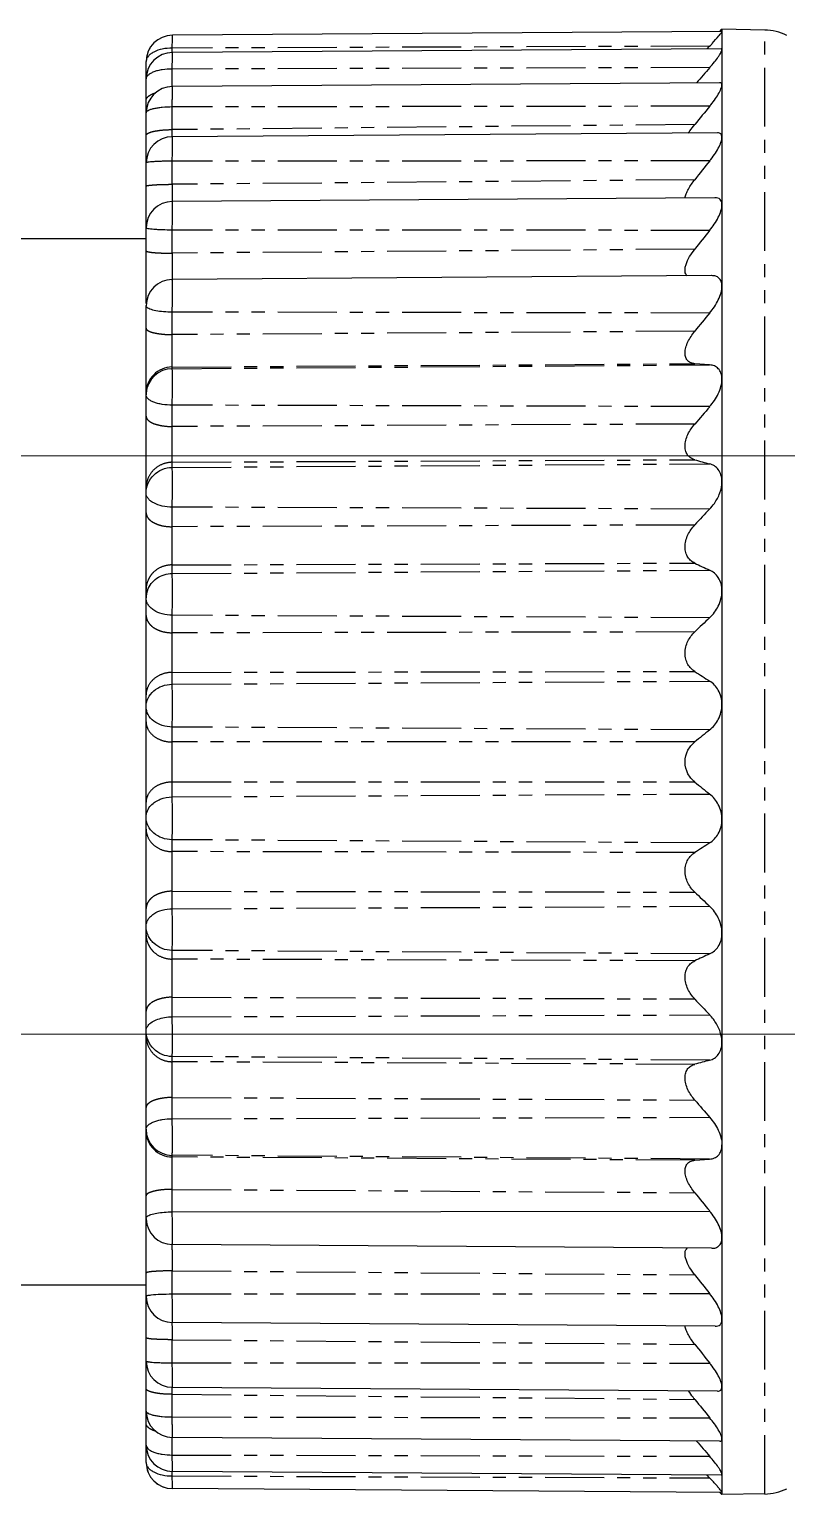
# Model space of a CAD drawing. Header units: millimetres. Extents: x 1037 to 1369, y 3 to 213.
# Drawn here: x 1117.43 to 1123.22, y 139.47 to 150.67 of the extents above; entities that cross this region are included whole.
import ezdxf

# ---------------------------------------------------------------- set-up
doc = ezdxf.new("R2010")
doc.units = ezdxf.units.MM
doc.linetypes.add('PHANTOM', pattern=[0.8, 0.45, -0.05, 0.1, -0.05, 0.1, -0.05])
doc.layers.get('0').update_dxf_attribs({"lineweight": 25})
doc.layers.add('DEFAULT_3', color=6, linetype='PHANTOM')
doc.layers.add('DIM', color=5, linetype='Continuous', lineweight=13)

msp = doc.modelspace()

# ---------------------------------------------------------------- linework, layer by layer
at = {"color": 7, "linetype": 'Continuous'}
for p, q in [((1122.722, 150.657), (1118.525, 150.628)), ((1122.707, 150.657), (1122.724, 150.674)), ((1123.051, 150.668), (1122.724, 150.674)), ((1122.724, 150.674), (1122.724, 139.474)), ((1122.724, 150.657), (1122.724, 150.657)), ((1118.523, 150.496), (1118.523, 150.53)), ((1122.611, 150.525), (1122.63, 150.545)), ((1118.324, 148.579), (1118.324, 150.428)), ((1122.718, 150.525), (1118.525, 150.496)), ((1122.724, 150.519), (1122.718, 150.525)), ((1118.523, 150.236), (1118.523, 150.37)), ((1122.706, 150.265), (1118.525, 150.236)), ((1118.523, 149.907), (1118.523, 150.08)), ((1122.69, 149.882), (1118.524, 149.853)), ((1118.523, 149.489), (1118.523, 149.666)), ((1122.67, 149.387), (1118.524, 149.358)), ((1116.3, 149.074), (1118.324, 149.074)), ((1118.523, 148.963), (1118.523, 149.139)), ((1122.645, 148.791), (1118.524, 148.762)), ((1118.324, 139.72), (1118.324, 148.562)), ((1118.523, 148.34), (1118.523, 148.512)), ((1118.523, 148.08), (1118.523, 148.092)), ((1122.63, 148.109), (1122.516, 148.118)), ((1118.523, 147.638), (1118.523, 147.801)), ((1118.523, 147.325), (1118.523, 147.365)), ((1118.523, 146.872), (1118.523, 147.022)), ((1118.523, 146.514), (1118.523, 146.58)), ((1118.523, 146.061), (1118.523, 146.195)), ((1118.523, 145.668), (1118.523, 145.759)), ((1118.523, 145.227), (1118.523, 145.341)), ((1118.523, 144.807), (1118.523, 144.921)), ((1118.523, 144.389), (1118.523, 144.48)), ((1118.523, 143.952), (1118.523, 144.086)), ((1118.523, 143.567), (1118.523, 143.634)), ((1118.523, 143.126), (1118.523, 143.276)), ((1118.523, 142.783), (1118.523, 142.823)), ((1118.523, 142.347), (1118.523, 142.51)), ((1118.523, 142.055), (1118.523, 142.068)), ((1122.516, 142.03), (1122.63, 142.039)), ((1118.523, 141.635), (1118.523, 141.807)), ((1118.324, 141.587), (1118.324, 141.587)), ((1118.324, 141.586), (1118.324, 141.58)), ((1118.523, 141.635), (1122.63, 141.642)), ((1122.645, 141.357), (1118.524, 141.385)), ((1118.523, 141.008), (1118.523, 141.185)), ((1118.324, 141.074), (1116.3, 141.074)), ((1118.324, 140.99), (1118.324, 140.99)), ((1122.671, 140.761), (1118.524, 140.79)), ((1118.523, 140.482), (1118.523, 140.658)), ((1118.523, 140.068), (1118.523, 140.241)), ((1122.691, 140.265), (1118.524, 140.294)), ((1118.523, 139.777), (1118.523, 139.912)), ((1122.706, 139.883), (1118.525, 139.912)), ((1118.523, 139.617), (1118.523, 139.651)), ((1122.718, 139.622), (1118.525, 139.651)), ((1122.63, 139.602), (1122.611, 139.623)), ((1122.722, 139.49), (1118.525, 139.52)), ((1122.707, 139.49), (1122.724, 139.474)), ((1122.724, 139.49), (1122.724, 139.491)), ((1123.051, 139.48), (1122.724, 139.474))]:
    msp.add_line(p, q, dxfattribs=at)
for centre, radius, start, end in [((1123.044, 150.268), 0.4, 64.0694, 89), ((1118.525, 150.427), 0.201, 90.1606, 179.7463), ((1118.526, 150.427), 0.202, 146.2427, 157.6807), ((1118.525, 150.295), 0.201, 90.1715, 179.7067), ((1118.527, 150.427), 0.202, 163.0796, 179.7267), ((1144.482, 131.632), 28.793, 139.3694, 139.6763), ((1118.525, 150.035), 0.201, 90.1965, 179.6412), ((1145.632, 131.288), 29.706, 140.7415, 141.0908), ((1118.525, 149.652), 0.201, 90.2301, 179.9969), ((1146.254, 130.793), 30.238, 141.3754, 141.7232), ((1118.525, 149.157), 0.201, 90.3274, 179.9969), ((1146.168, 130.288), 30.155, 141.3125, 141.6608), ((1118.525, 148.561), 0.201, 90.4769, 179.997), ((1145.382, 129.783), 29.465, 140.5487, 140.8993), ((1118.524, 147.88), 0.2, 90.1599, 176.4276), ((1118.522, 147.88), 0.198, 176.4565, 179.9904), ((1143.971, 129.26), 28.262, 139.0332, 139.3874), ((1132.125, 181.84), 35.771, 254.4181, 254.6078), ((1142.071, 128.665), 26.728, 136.6648, 137.0226), ((1133.563, 170.137), 26.007, 244.8628, 245.1403), ((1118.5, 146.328), 0.176, 160.6633, 179.916), ((1139.866, 127.878), 25.138, 133.2871, 133.6456), ((1135.403, 165.651), 23.696, 237.0549, 237.3832), ((1137.571, 126.662), 23.902, 128.6875, 129.0389), ((1137.571, 163.486), 23.902, 230.9611, 231.3125), ((1135.403, 124.496), 23.696, 122.6168, 122.9451), ((1139.866, 162.27), 25.138, 226.3544, 226.7129), ((1133.563, 120.01), 26.007, 114.8597, 115.1372), ((1142.071, 161.483), 26.728, 222.9774, 223.3352), ((1132.125, 108.307), 35.771, 105.3922, 105.5819), ((1143.971, 160.887), 28.262, 220.6126, 220.9668), ((1118.524, 142.267), 0.2, 179.8785, 269.8436), ((1145.382, 160.365), 29.465, 219.1007, 219.4513), ((1118.525, 141.587), 0.201, 181.915, 269.5322), ((1146.168, 159.86), 30.155, 218.3392, 218.6875), ((1118.525, 140.991), 0.201, 180.7968, 269.6783), ((1146.254, 159.355), 30.238, 218.2768, 218.6246), ((1118.525, 140.496), 0.201, 180.2005, 269.7699), ((1118.525, 140.113), 0.201, 180.2041, 269.8088), ((1145.632, 158.86), 29.706, 218.9092, 219.2585), ((1118.525, 139.853), 0.201, 180.2114, 269.8287), ((1144.482, 158.516), 28.793, 220.3237, 220.6306), ((1118.525, 139.721), 0.201, 180.2267, 269.8438), ((1118.524, 139.72), 0.2, 196.9392, 202.3073), ((1118.525, 139.721), 0.201, 213.7718, 219.87), ((1118.525, 139.72), 0.201, 230.7281, 236.7602), ((1118.525, 139.72), 0.2, 248.4311, 253.6827), ((1123.044, 139.879), 0.4, 271, 295.9306)]:
    msp.add_arc(centre, radius, start, end, dxfattribs=at)
for points, knots in [([(1122.7, 150.624), (1122.704, 150.628), (1122.71, 150.635), (1122.717, 150.645), (1122.722, 150.651), (1122.724, 150.655), (1122.724, 150.656), (1122.724, 150.657)], [0, 0, 0, 0, 0.386839, 0.690555, 0.897263, 0.961661, 1, 1, 1, 1]), ([(1118.523, 150.53), (1118.498, 150.53), (1118.449, 150.526), (1118.393, 150.507), (1118.358, 150.486), (1118.339, 150.468), (1118.327, 150.448), (1118.324, 150.434), (1118.324, 150.427)], [0, 0, 0, 0, 0.316325, 0.598056, 0.71857, 0.823857, 0.915977, 1, 1, 1, 1]), ([(1118.523, 150.53), (1118.524, 150.537), (1118.524, 150.551), (1118.524, 150.57), (1118.525, 150.587), (1118.525, 150.601), (1118.525, 150.611), (1118.525, 150.617), (1118.525, 150.621), (1118.525, 150.624), (1118.525, 150.626), (1118.525, 150.627), (1118.525, 150.627), (1118.525, 150.628), (1118.525, 150.628)], [0, 0, 0, 0, 0.217668, 0.414843, 0.587515, 0.732669, 0.848124, 0.894081, 0.931962, 0.961629, 0.982939, 0.990416, 0.995753, 1, 1, 1, 1]), ([(1122.63, 150.545), (1122.637, 150.552), (1122.661, 150.578), (1122.684, 150.604), (1122.7, 150.624)], [0, 0, 0, 0, 0.280683, 1, 1, 1, 1]), ([(1118.523, 150.37), (1118.524, 150.379), (1118.524, 150.396), (1118.524, 150.421), (1118.525, 150.442), (1118.525, 150.458), (1118.525, 150.469), (1118.525, 150.476), (1118.525, 150.482), (1118.525, 150.487), (1118.525, 150.491), (1118.525, 150.493), (1118.525, 150.495), (1118.525, 150.496), (1118.525, 150.496), (1118.525, 150.496), (1118.525, 150.496)], [0, 0, 0, 0, 0.212212, 0.407225, 0.579922, 0.726606, 0.789195, 0.844151, 0.891208, 0.930101, 0.960566, 0.982408, 0.990075, 0.995566, 0.998875, 1, 1, 1, 1]), ([(1122.63, 150.381), (1122.642, 150.395), (1122.665, 150.422), (1122.691, 150.456), (1122.707, 150.481), (1122.716, 150.496), (1122.722, 150.508), (1122.724, 150.516), (1122.724, 150.519)], [0, 0, 0, 0, 0.333719, 0.630867, 0.757346, 0.863562, 0.945208, 1, 1, 1, 1]), ([(1118.523, 150.37), (1118.498, 150.37), (1118.46, 150.368), (1118.413, 150.358), (1118.383, 150.349), (1118.359, 150.338), (1118.34, 150.325), (1118.327, 150.311), (1118.324, 150.3), (1118.324, 150.295)], [0, 0, 0, 0, 0.338864, 0.494357, 0.634058, 0.754475, 0.853779, 0.933407, 1, 1, 1, 1]), ([(1118.523, 150.08), (1118.524, 150.091), (1118.524, 150.111), (1118.524, 150.141), (1118.525, 150.168), (1118.525, 150.188), (1118.525, 150.202), (1118.525, 150.21), (1118.525, 150.218), (1118.525, 150.224), (1118.525, 150.229), (1118.525, 150.232), (1118.525, 150.234), (1118.525, 150.235), (1118.525, 150.235), (1118.525, 150.236), (1118.525, 150.236)], [0, 0, 0, 0, 0.205839, 0.398238, 0.570997, 0.719449, 0.78325, 0.839521, 0.887844, 0.927818, 0.959192, 0.98179, 0.989743, 0.995438, 0.998855, 1, 1, 1, 1]), ([(1122.63, 150.086), (1122.643, 150.101), (1122.666, 150.131), (1122.695, 150.175), (1122.714, 150.209), (1122.722, 150.233), (1122.724, 150.243), (1122.724, 150.248)], [0, 0, 0, 0, 0.310174, 0.596241, 0.835105, 0.928112, 1, 1, 1, 1]), ([(1122.724, 150.248), (1122.724, 150.252), (1122.723, 150.26), (1122.714, 150.265), (1122.71, 150.265), (1122.707, 150.265)], [0, 0, 0, 0, 0.508418, 0.735522, 1, 1, 1, 1]), ([(1118.523, 150.08), (1118.498, 150.08), (1118.461, 150.078), (1118.414, 150.073), (1118.384, 150.067), (1118.359, 150.061), (1118.343, 150.054), (1118.333, 150.048), (1118.327, 150.043), (1118.324, 150.038), (1118.324, 150.035)], [0, 0, 0, 0, 0.362305, 0.526758, 0.672144, 0.793724, 0.888085, 0.924808, 0.954922, 1, 1, 1, 1]), ([(1122.469, 149.881), (1122.473, 149.886), (1122.487, 149.909), (1122.503, 149.93), (1122.516, 149.946)], [0, 0, 0, 0, 0.238177, 1, 1, 1, 1]), ([(1122.724, 149.849), (1122.724, 149.854), (1122.723, 149.863), (1122.716, 149.875), (1122.705, 149.881), (1122.696, 149.882), (1122.691, 149.882)], [0, 0, 0, 0, 0.28523, 0.51919, 0.744567, 1, 1, 1, 1]), ([(1118.523, 149.666), (1118.524, 149.678), (1118.524, 149.703), (1118.525, 149.738), (1118.525, 149.77), (1118.525, 149.794), (1118.525, 149.811), (1118.525, 149.822), (1118.525, 149.831), (1118.525, 149.839), (1118.525, 149.845), (1118.525, 149.849), (1118.525, 149.851), (1118.525, 149.852), (1118.525, 149.853), (1118.525, 149.853), (1118.525, 149.853)], [0, 0, 0, 0, 0.198492, 0.387802, 0.560626, 0.711115, 0.776346, 0.834104, 0.883825, 0.925119, 0.957649, 0.981085, 0.989321, 0.99522, 0.998776, 1, 1, 1, 1]), ([(1122.63, 149.668), (1122.643, 149.684), (1122.666, 149.715), (1122.696, 149.762), (1122.714, 149.801), (1122.722, 149.83), (1122.724, 149.843), (1122.724, 149.849)], [0, 0, 0, 0, 0.291177, 0.568327, 0.812403, 0.91458, 1, 1, 1, 1]), ([(1118.523, 149.666), (1118.51, 149.666), (1118.485, 149.666), (1118.448, 149.665), (1118.414, 149.664), (1118.384, 149.662), (1118.36, 149.66), (1118.341, 149.658), (1118.33, 149.656), (1118.325, 149.654), (1118.324, 149.653), (1118.324, 149.652)], [0, 0, 0, 0, 0.193932, 0.380665, 0.552471, 0.703033, 0.826733, 0.918865, 0.976327, 0.991867, 1, 1, 1, 1]), ([(1122.442, 149.385), (1122.444, 149.396), (1122.451, 149.419), (1122.474, 149.467), (1122.498, 149.502), (1122.516, 149.524)], [0, 0, 0, 0, 0.207115, 0.453417, 1, 1, 1, 1]), ([(1118.523, 149.139), (1118.524, 149.153), (1118.524, 149.181), (1118.525, 149.221), (1118.525, 149.258), (1118.525, 149.286), (1118.525, 149.307), (1118.525, 149.32), (1118.525, 149.331), (1118.525, 149.34), (1118.525, 149.348), (1118.525, 149.353), (1118.525, 149.355), (1118.524, 149.357), (1118.524, 149.357), (1118.524, 149.358), (1118.524, 149.358)], [0, 0, 0, 0, 0.190082, 0.375772, 0.548605, 0.701413, 0.768249, 0.827668, 0.879075, 0.921935, 0.955738, 0.980155, 0.988766, 0.994941, 0.998661, 1, 1, 1, 1]), ([(1122.63, 149.137), (1122.655, 149.168), (1122.688, 149.216), (1122.717, 149.284), (1122.724, 149.317), (1122.724, 149.332)], [0, 0, 0, 0, 0.545512, 0.794128, 1, 1, 1, 1]), ([(1122.724, 149.332), (1122.724, 149.34), (1122.722, 149.356), (1122.711, 149.375), (1122.692, 149.386), (1122.678, 149.387), (1122.671, 149.387)], [0, 0, 0, 0, 0.288784, 0.525687, 0.75138, 1, 1, 1, 1]), ([(1118.523, 149.139), (1118.498, 149.139), (1118.461, 149.14), (1118.414, 149.142), (1118.384, 149.144), (1118.36, 149.147), (1118.341, 149.149), (1118.33, 149.152), (1118.325, 149.155), (1118.324, 149.156), (1118.324, 149.157)], [0, 0, 0, 0, 0.37916, 0.550351, 0.700453, 0.823911, 0.916113, 0.974169, 0.990445, 1, 1, 1, 1]), ([(1122.459, 148.789), (1122.454, 148.793), (1122.446, 148.804), (1122.441, 148.825), (1122.442, 148.85), (1122.452, 148.889), (1122.476, 148.938), (1122.502, 148.975), (1122.516, 148.993)], [0, 0, 0, 0, 0.079947, 0.171313, 0.280497, 0.407511, 0.69564, 1, 1, 1, 1]), ([(1118.523, 148.512), (1118.524, 148.527), (1118.524, 148.558), (1118.525, 148.602), (1118.525, 148.645), (1118.525, 148.678), (1118.525, 148.701), (1118.525, 148.717), (1118.525, 148.73), (1118.525, 148.741), (1118.525, 148.75), (1118.524, 148.756), (1118.524, 148.759), (1118.524, 148.761), (1118.524, 148.762), (1118.524, 148.762), (1118.524, 148.762)], [0, 0, 0, 0, 0.180547, 0.362043, 0.534797, 0.690192, 0.758811, 0.820178, 0.873526, 0.918122, 0.953435, 0.979011, 0.988022, 0.994495, 0.998445, 1, 1, 1, 1]), ([(1122.724, 148.711), (1122.724, 148.723), (1122.721, 148.746), (1122.703, 148.774), (1122.676, 148.789), (1122.656, 148.791), (1122.646, 148.791)], [0, 0, 0, 0, 0.291976, 0.532493, 0.758364, 1, 1, 1, 1]), ([(1122.63, 148.505), (1122.656, 148.536), (1122.689, 148.586), (1122.718, 148.658), (1122.724, 148.694), (1122.724, 148.711)], [0, 0, 0, 0, 0.525446, 0.777849, 1, 1, 1, 1]), ([(1118.328, 148.551), (1118.328, 148.552), (1118.325, 148.554), (1118.324, 148.558), (1118.324, 148.561)], [0, 0, 0, 0, 0.282717, 1, 1, 1, 1]), ([(1118.523, 148.512), (1118.501, 148.512), (1118.459, 148.514), (1118.402, 148.521), (1118.362, 148.531), (1118.339, 148.542), (1118.331, 148.548), (1118.328, 148.551)], [0, 0, 0, 0, 0.330778, 0.625621, 0.854388, 0.937795, 1, 1, 1, 1]), ([(1122.516, 148.118), (1122.507, 148.119), (1122.488, 148.123), (1122.462, 148.138), (1122.445, 148.165), (1122.44, 148.202), (1122.447, 148.243), (1122.463, 148.286), (1122.487, 148.327), (1122.506, 148.353), (1122.516, 148.366)], [0, 0, 0, 0, 0.09423, 0.185407, 0.282794, 0.398209, 0.535452, 0.687217, 0.844068, 1, 1, 1, 1]), ([(1118.523, 147.801), (1118.524, 147.816), (1118.524, 147.847), (1118.525, 147.894), (1118.525, 147.94), (1118.525, 147.982), (1118.525, 148.019), (1118.525, 148.045), (1118.525, 148.062), (1118.524, 148.07), (1118.524, 148.076), (1118.524, 148.079), (1118.523, 148.08)], [0, 0, 0, 0, 0.164001, 0.334775, 0.502411, 0.657676, 0.791744, 0.897074, 0.937065, 0.967785, 0.98884, 1, 1, 1, 1]), ([(1122.724, 148), (1122.724, 148.016), (1122.72, 148.045), (1122.699, 148.081), (1122.667, 148.103), (1122.642, 148.108), (1122.63, 148.109)], [0, 0, 0, 0, 0.295992, 0.543777, 0.770009, 1, 1, 1, 1]), ([(1122.63, 147.79), (1122.656, 147.819), (1122.69, 147.87), (1122.718, 147.943), (1122.724, 147.981), (1122.724, 148)], [0, 0, 0, 0, 0.50816, 0.763653, 1, 1, 1, 1]), ([(1118.523, 147.801), (1118.498, 147.801), (1118.46, 147.804), (1118.413, 147.813), (1118.383, 147.823), (1118.358, 147.834), (1118.34, 147.848), (1118.327, 147.862), (1118.324, 147.874), (1118.324, 147.879)], [0, 0, 0, 0, 0.336239, 0.490754, 0.629871, 0.750238, 0.850181, 0.931265, 1, 1, 1, 1]), ([(1122.516, 147.384), (1122.506, 147.387), (1122.487, 147.395), (1122.462, 147.417), (1122.445, 147.449), (1122.44, 147.49), (1122.446, 147.534), (1122.468, 147.593), (1122.496, 147.633), (1122.516, 147.657)], [0, 0, 0, 0, 0.094795, 0.192063, 0.298971, 0.42224, 0.561483, 0.708896, 1, 1, 1, 1]), ([(1118.324, 147.129), (1118.324, 147.154), (1118.334, 147.206), (1118.379, 147.271), (1118.445, 147.314), (1118.497, 147.325), (1118.523, 147.325)], [0, 0, 0, 0, 0.247519, 0.495998, 0.747053, 1, 1, 1, 1]), ([(1118.523, 147.022), (1118.524, 147.052), (1118.525, 147.113), (1118.525, 147.188), (1118.525, 147.245), (1118.525, 147.279), (1118.524, 147.305), (1118.524, 147.319), (1118.523, 147.325)], [0, 0, 0, 0, 0.297206, 0.606607, 0.744126, 0.859566, 0.946501, 1, 1, 1, 1]), ([(1122.724, 147.217), (1122.724, 147.234), (1122.72, 147.267), (1122.699, 147.31), (1122.668, 147.338), (1122.643, 147.349), (1122.63, 147.353)], [0, 0, 0, 0, 0.295488, 0.551186, 0.780144, 1, 1, 1, 1]), ([(1122.63, 147.007), (1122.643, 147.021), (1122.674, 147.058), (1122.711, 147.128), (1122.724, 147.187), (1122.724, 147.217)], [0, 0, 0, 0, 0.241329, 0.622801, 1, 1, 1, 1]), ([(1118.523, 147.022), (1118.498, 147.022), (1118.449, 147.027), (1118.393, 147.046), (1118.358, 147.068), (1118.339, 147.086), (1118.327, 147.107), (1118.324, 147.121), (1118.324, 147.128)], [0, 0, 0, 0, 0.313968, 0.594392, 0.714965, 0.820912, 0.914299, 1, 1, 1, 1]), ([(1122.516, 146.594), (1122.506, 146.598), (1122.486, 146.611), (1122.462, 146.638), (1122.445, 146.675), (1122.44, 146.718), (1122.446, 146.765), (1122.468, 146.824), (1122.495, 146.863), (1122.516, 146.885)], [0, 0, 0, 0, 0.098794, 0.203454, 0.318821, 0.447834, 0.58729, 0.729406, 1, 1, 1, 1]), ([(1118.334, 146.386), (1118.341, 146.405), (1118.36, 146.44), (1118.405, 146.481), (1118.461, 146.508), (1118.503, 146.514), (1118.523, 146.514)], [0, 0, 0, 0, 0.242145, 0.490043, 0.743326, 1, 1, 1, 1]), ([(1118.523, 146.195), (1118.524, 146.223), (1118.525, 146.283), (1118.525, 146.371), (1118.525, 146.449), (1118.524, 146.495), (1118.523, 146.514)], [0, 0, 0, 0, 0.264245, 0.561788, 0.826623, 1, 1, 1, 1]), ([(1122.724, 146.381), (1122.724, 146.4), (1122.72, 146.436), (1122.699, 146.483), (1122.668, 146.519), (1122.643, 146.534), (1122.63, 146.54)], [0, 0, 0, 0, 0.289797, 0.549391, 0.782578, 1, 1, 1, 1]), ([(1118.523, 146.195), (1118.498, 146.195), (1118.448, 146.202), (1118.392, 146.225), (1118.357, 146.253), (1118.338, 146.275), (1118.327, 146.301), (1118.324, 146.318), (1118.324, 146.327)], [0, 0, 0, 0, 0.294639, 0.56479, 0.686198, 0.797744, 0.901273, 1, 1, 1, 1]), ([(1122.63, 146.176), (1122.657, 146.202), (1122.704, 146.264), (1122.724, 146.341), (1122.724, 146.381)], [0, 0, 0, 0, 0.480442, 1, 1, 1, 1]), ([(1122.516, 145.766), (1122.506, 145.772), (1122.486, 145.788), (1122.462, 145.82), (1122.445, 145.86), (1122.438, 145.922), (1122.458, 145.999), (1122.495, 146.048), (1122.516, 146.068)], [0, 0, 0, 0, 0.105349, 0.218258, 0.341448, 0.474957, 0.748333, 1, 1, 1, 1]), ([(1118.324, 145.495), (1118.324, 145.518), (1118.335, 145.564), (1118.38, 145.621), (1118.446, 145.659), (1118.497, 145.667), (1118.523, 145.668)], [0, 0, 0, 0, 0.233235, 0.475543, 0.732734, 1, 1, 1, 1]), ([(1118.523, 145.341), (1118.524, 145.366), (1118.525, 145.423), (1118.525, 145.51), (1118.525, 145.593), (1118.524, 145.645), (1118.523, 145.668)], [0, 0, 0, 0, 0.233691, 0.520235, 0.796069, 1, 1, 1, 1]), ([(1122.724, 145.513), (1122.724, 145.551), (1122.707, 145.622), (1122.657, 145.675), (1122.63, 145.692)], [0, 0, 0, 0, 0.542098, 1, 1, 1, 1]), ([(1118.523, 145.341), (1118.498, 145.341), (1118.447, 145.349), (1118.382, 145.381), (1118.336, 145.432), (1118.324, 145.475), (1118.324, 145.495)], [0, 0, 0, 0, 0.279774, 0.542973, 0.781114, 1, 1, 1, 1]), ([(1122.63, 145.319), (1122.657, 145.341), (1122.705, 145.399), (1122.724, 145.474), (1122.724, 145.513)], [0, 0, 0, 0, 0.468195, 1, 1, 1, 1]), ([(1122.516, 144.921), (1122.495, 144.938), (1122.457, 144.984), (1122.434, 145.074), (1122.457, 145.164), (1122.495, 145.21), (1122.516, 145.227)], [0, 0, 0, 0, 0.234311, 0.5, 0.765689, 1, 1, 1, 1]), ([(1122.724, 144.634), (1122.724, 144.674), (1122.705, 144.748), (1122.657, 144.807), (1122.63, 144.829)], [0, 0, 0, 0, 0.531525, 1, 1, 1, 1]), ([(1118.324, 144.653), (1118.324, 144.669), (1118.331, 144.702), (1118.35, 144.73), (1118.361, 144.742)], [0, 0, 0, 0, 0.488592, 1, 1, 1, 1]), ([(1118.361, 144.742), (1118.381, 144.763), (1118.433, 144.796), (1118.492, 144.807), (1118.523, 144.807)], [0, 0, 0, 0, 0.478513, 1, 1, 1, 1]), ([(1118.523, 144.48), (1118.524, 144.502), (1118.525, 144.554), (1118.525, 144.638), (1118.525, 144.725), (1118.524, 144.781), (1118.523, 144.807)], [0, 0, 0, 0, 0.203889, 0.479703, 0.766264, 1, 1, 1, 1]), ([(1118.523, 144.48), (1118.497, 144.48), (1118.446, 144.489), (1118.38, 144.526), (1118.335, 144.583), (1118.324, 144.63), (1118.324, 144.652)], [0, 0, 0, 0, 0.267542, 0.525056, 0.767917, 1, 1, 1, 1]), ([(1122.63, 144.455), (1122.657, 144.473), (1122.707, 144.526), (1122.724, 144.597), (1122.724, 144.634)], [0, 0, 0, 0, 0.458166, 1, 1, 1, 1]), ([(1122.516, 144.079), (1122.495, 144.099), (1122.458, 144.149), (1122.438, 144.226), (1122.445, 144.287), (1122.462, 144.327), (1122.486, 144.359), (1122.506, 144.375), (1122.516, 144.382)], [0, 0, 0, 0, 0.251667, 0.525043, 0.658552, 0.781741, 0.894651, 1, 1, 1, 1]), ([(1118.324, 143.821), (1118.324, 143.829), (1118.327, 143.847), (1118.339, 143.873), (1118.358, 143.895), (1118.392, 143.922), (1118.448, 143.946), (1118.498, 143.952), (1118.523, 143.952)], [0, 0, 0, 0, 0.100323, 0.204186, 0.315247, 0.436399, 0.706005, 1, 1, 1, 1]), ([(1118.523, 143.634), (1118.524, 143.652), (1118.525, 143.699), (1118.525, 143.777), (1118.525, 143.865), (1118.524, 143.924), (1118.523, 143.952)], [0, 0, 0, 0, 0.173339, 0.43815, 0.735706, 1, 1, 1, 1]), ([(1122.724, 143.767), (1122.724, 143.806), (1122.704, 143.883), (1122.657, 143.946), (1122.63, 143.971)], [0, 0, 0, 0, 0.519546, 1, 1, 1, 1]), ([(1118.523, 143.634), (1118.497, 143.634), (1118.446, 143.643), (1118.39, 143.678), (1118.357, 143.716), (1118.332, 143.759), (1118.324, 143.796), (1118.324, 143.82)], [0, 0, 0, 0, 0.25838, 0.51168, 0.636223, 0.759028, 1, 1, 1, 1]), ([(1122.63, 143.607), (1122.643, 143.613), (1122.668, 143.629), (1122.699, 143.664), (1122.72, 143.712), (1122.724, 143.748), (1122.724, 143.767)], [0, 0, 0, 0, 0.217417, 0.450598, 0.710191, 1, 1, 1, 1]), ([(1122.516, 143.263), (1122.495, 143.285), (1122.468, 143.324), (1122.446, 143.383), (1122.44, 143.429), (1122.445, 143.473), (1122.462, 143.51), (1122.486, 143.537), (1122.506, 143.549), (1122.516, 143.554)], [0, 0, 0, 0, 0.270594, 0.41271, 0.552166, 0.681179, 0.796545, 0.901205, 1, 1, 1, 1]), ([(1122.724, 142.931), (1122.724, 142.95), (1122.717, 143), (1122.686, 143.073), (1122.65, 143.12), (1122.63, 143.141)], [0, 0, 0, 0, 0.248923, 0.633717, 1, 1, 1, 1]), ([(1118.324, 143.019), (1118.324, 143.026), (1118.327, 143.041), (1118.341, 143.066), (1118.371, 143.09), (1118.414, 143.11), (1118.466, 143.123), (1118.504, 143.126), (1118.523, 143.126)], [0, 0, 0, 0, 0.087637, 0.181441, 0.344702, 0.540815, 0.763138, 1, 1, 1, 1]), ([(1118.523, 142.823), (1118.524, 142.828), (1118.524, 142.842), (1118.525, 142.868), (1118.525, 142.903), (1118.525, 142.959), (1118.525, 143.034), (1118.524, 143.096), (1118.523, 143.126)], [0, 0, 0, 0, 0.053486, 0.1404, 0.255823, 0.39333, 0.702741, 1, 1, 1, 1]), ([(1118.523, 142.823), (1118.497, 142.823), (1118.445, 142.833), (1118.379, 142.877), (1118.334, 142.942), (1118.324, 142.993), (1118.324, 143.019)], [0, 0, 0, 0, 0.253022, 0.50423, 0.752954, 1, 1, 1, 1]), ([(1122.63, 142.795), (1122.643, 142.798), (1122.668, 142.809), (1122.699, 142.838), (1122.72, 142.88), (1122.724, 142.913), (1122.724, 142.931)], [0, 0, 0, 0, 0.220077, 0.449069, 0.704703, 1, 1, 1, 1]), ([(1122.516, 142.49), (1122.496, 142.514), (1122.468, 142.554), (1122.446, 142.613), (1122.44, 142.658), (1122.445, 142.698), (1122.462, 142.731), (1122.487, 142.752), (1122.506, 142.761), (1122.516, 142.763)], [0, 0, 0, 0, 0.291104, 0.438517, 0.57776, 0.701029, 0.807937, 0.905205, 1, 1, 1, 1]), ([(1122.63, 142.358), (1122.656, 142.328), (1122.69, 142.278), (1122.718, 142.205), (1122.724, 142.166), (1122.724, 142.148)], [0, 0, 0, 0, 0.508167, 0.763663, 1, 1, 1, 1]), ([(1118.324, 142.268), (1118.324, 142.274), (1118.327, 142.285), (1118.34, 142.3), (1118.359, 142.313), (1118.379, 142.323), (1118.397, 142.329), (1118.419, 142.336), (1118.461, 142.344), (1118.498, 142.347), (1118.523, 142.347)], [0, 0, 0, 0, 0.071073, 0.152639, 0.252079, 0.372137, 0.439423, 0.510966, 0.664938, 1, 1, 1, 1]), ([(1118.523, 142.068), (1118.524, 142.069), (1118.524, 142.072), (1118.524, 142.077), (1118.524, 142.086), (1118.525, 142.102), (1118.525, 142.128), (1118.525, 142.165), (1118.525, 142.208), (1118.525, 142.254), (1118.524, 142.3), (1118.524, 142.332), (1118.523, 142.347)], [0, 0, 0, 0, 0.011155, 0.032203, 0.062916, 0.102895, 0.208207, 0.342261, 0.497522, 0.665167, 0.835977, 1, 1, 1, 1]), ([(1122.63, 142.039), (1122.642, 142.04), (1122.667, 142.045), (1122.699, 142.066), (1122.72, 142.103), (1122.724, 142.132), (1122.724, 142.148)], [0, 0, 0, 0, 0.229986, 0.456212, 0.703996, 1, 1, 1, 1]), ([(1122.516, 141.782), (1122.506, 141.794), (1122.487, 141.82), (1122.463, 141.862), (1122.447, 141.905), (1122.44, 141.946), (1122.445, 141.982), (1122.462, 142.01), (1122.488, 142.025), (1122.507, 142.029), (1122.516, 142.03)], [0, 0, 0, 0, 0.155932, 0.312782, 0.464548, 0.601791, 0.717206, 0.814593, 0.90577, 1, 1, 1, 1]), ([(1118.324, 141.587), (1118.324, 141.588), (1118.325, 141.594), (1118.329, 141.598), (1118.333, 141.601)], [0, 0, 0, 0, 0.214073, 1, 1, 1, 1]), ([(1118.333, 141.601), (1118.336, 141.604), (1118.345, 141.609), (1118.369, 141.618), (1118.408, 141.627), (1118.463, 141.634), (1118.502, 141.635), (1118.523, 141.635)], [0, 0, 0, 0, 0.069394, 0.158304, 0.390688, 0.680052, 1, 1, 1, 1]), ([(1118.524, 141.385), (1118.524, 141.385), (1118.524, 141.386), (1118.524, 141.387), (1118.524, 141.389), (1118.524, 141.392), (1118.525, 141.398), (1118.525, 141.406), (1118.525, 141.417), (1118.525, 141.431), (1118.525, 141.446), (1118.525, 141.469), (1118.525, 141.502), (1118.525, 141.544), (1118.524, 141.589), (1118.524, 141.619), (1118.523, 141.634)], [0, 0, 0, 0, 0.001551, 0.00549, 0.011946, 0.020933, 0.046443, 0.081668, 0.126162, 0.179399, 0.240653, 0.309169, 0.464417, 0.637178, 0.818912, 1, 1, 1, 1]), ([(1122.724, 141.437), (1122.724, 141.454), (1122.718, 141.49), (1122.689, 141.561), (1122.656, 141.611), (1122.63, 141.642)], [0, 0, 0, 0, 0.221963, 0.474262, 1, 1, 1, 1]), ([(1122.516, 141.154), (1122.502, 141.172), (1122.476, 141.209), (1122.452, 141.259), (1122.442, 141.297), (1122.441, 141.323), (1122.446, 141.344), (1122.454, 141.354), (1122.459, 141.358)], [0, 0, 0, 0, 0.304356, 0.592484, 0.719499, 0.828685, 0.920052, 1, 1, 1, 1]), ([(1122.646, 141.357), (1122.656, 141.357), (1122.676, 141.359), (1122.703, 141.374), (1122.721, 141.402), (1122.724, 141.425), (1122.724, 141.437)], [0, 0, 0, 0, 0.241706, 0.467667, 0.708131, 1, 1, 1, 1]), ([(1118.362, 141.001), (1118.386, 141.004), (1118.439, 141.007), (1118.493, 141.008), (1118.523, 141.008)], [0, 0, 0, 0, 0.43896, 1, 1, 1, 1]), ([(1118.524, 140.79), (1118.524, 140.79), (1118.524, 140.79), (1118.524, 140.791), (1118.525, 140.792), (1118.525, 140.795), (1118.525, 140.8), (1118.525, 140.807), (1118.525, 140.817), (1118.525, 140.828), (1118.525, 140.841), (1118.525, 140.861), (1118.525, 140.89), (1118.525, 140.927), (1118.524, 140.967), (1118.524, 140.994), (1118.523, 141.008)], [0, 0, 0, 0, 0.001337, 0.005057, 0.011228, 0.019834, 0.044237, 0.078033, 0.120881, 0.172275, 0.23169, 0.298522, 0.45132, 0.624165, 0.809897, 1, 1, 1, 1]), ([(1122.724, 140.816), (1122.724, 140.831), (1122.717, 140.864), (1122.688, 140.931), (1122.655, 140.98), (1122.63, 141.011)], [0, 0, 0, 0, 0.206046, 0.454769, 1, 1, 1, 1]), ([(1118.324, 140.99), (1118.324, 140.992), (1118.326, 140.994), (1118.33, 140.995), (1118.336, 140.997), (1118.347, 140.999), (1118.357, 141), (1118.362, 141.001)], [0, 0, 0, 0, 0.100457, 0.184199, 0.294144, 0.594722, 1, 1, 1, 1]), ([(1122.671, 140.761), (1122.678, 140.761), (1122.692, 140.762), (1122.711, 140.772), (1122.722, 140.792), (1122.724, 140.807), (1122.724, 140.816)], [0, 0, 0, 0, 0.248722, 0.474377, 0.711318, 1, 1, 1, 1]), ([(1122.516, 140.623), (1122.498, 140.646), (1122.474, 140.681), (1122.451, 140.728), (1122.444, 140.751), (1122.442, 140.762)], [0, 0, 0, 0, 0.546583, 0.792885, 1, 1, 1, 1]), ([(1118.324, 140.495), (1118.324, 140.494), (1118.326, 140.493), (1118.328, 140.493), (1118.333, 140.491), (1118.34, 140.49), (1118.348, 140.489), (1118.363, 140.487), (1118.384, 140.485), (1118.414, 140.484), (1118.448, 140.482), (1118.485, 140.482), (1118.51, 140.482), (1118.523, 140.482)], [0, 0, 0, 0, 0.006939, 0.022228, 0.046594, 0.080031, 0.122211, 0.172686, 0.296654, 0.44734, 0.619226, 0.806039, 1, 1, 1, 1]), ([(1118.525, 140.294), (1118.525, 140.294), (1118.525, 140.295), (1118.525, 140.295), (1118.525, 140.297), (1118.525, 140.299), (1118.525, 140.303), (1118.525, 140.309), (1118.525, 140.317), (1118.525, 140.326), (1118.525, 140.337), (1118.525, 140.354), (1118.525, 140.378), (1118.525, 140.41), (1118.524, 140.445), (1118.524, 140.469), (1118.523, 140.482)], [0, 0, 0, 0, 0.001225, 0.004779, 0.010677, 0.018911, 0.042345, 0.074866, 0.116149, 0.165869, 0.223622, 0.288843, 0.439323, 0.612156, 0.8015, 1, 1, 1, 1]), ([(1122.724, 140.299), (1122.724, 140.305), (1122.722, 140.318), (1122.714, 140.346), (1122.696, 140.385), (1122.666, 140.433), (1122.643, 140.464), (1122.63, 140.48)], [0, 0, 0, 0, 0.085391, 0.187426, 0.431381, 0.708532, 1, 1, 1, 1]), ([(1122.516, 140.202), (1122.512, 140.207), (1122.495, 140.228), (1122.48, 140.25), (1122.469, 140.267)], [0, 0, 0, 0, 0.259526, 1, 1, 1, 1]), ([(1122.691, 140.265), (1122.696, 140.265), (1122.705, 140.266), (1122.716, 140.273), (1122.723, 140.285), (1122.724, 140.294), (1122.724, 140.299)], [0, 0, 0, 0, 0.255513, 0.480793, 0.714435, 1, 1, 1, 1]), ([(1118.324, 140.112), (1118.324, 140.109), (1118.327, 140.104), (1118.333, 140.1), (1118.343, 140.094), (1118.359, 140.087), (1118.384, 140.08), (1118.414, 140.075), (1118.461, 140.069), (1118.498, 140.068), (1118.523, 140.068)], [0, 0, 0, 0, 0.042625, 0.072417, 0.10926, 0.204288, 0.326265, 0.471962, 0.636814, 1, 1, 1, 1]), ([(1118.525, 139.912), (1118.525, 139.912), (1118.525, 139.912), (1118.525, 139.913), (1118.525, 139.914), (1118.525, 139.915), (1118.525, 139.919), (1118.525, 139.924), (1118.525, 139.93), (1118.525, 139.937), (1118.525, 139.946), (1118.525, 139.96), (1118.525, 139.98), (1118.524, 140.007), (1118.524, 140.036), (1118.524, 140.057), (1118.523, 140.068)], [0, 0, 0, 0, 0.001147, 0.004568, 0.010263, 0.018215, 0.040803, 0.07217, 0.112146, 0.160464, 0.216724, 0.280516, 0.428962, 0.601733, 0.794162, 1, 1, 1, 1]), ([(1122.724, 139.9), (1122.724, 139.905), (1122.722, 139.915), (1122.714, 139.939), (1122.695, 139.973), (1122.666, 140.017), (1122.643, 140.046), (1122.63, 140.061)], [0, 0, 0, 0, 0.071885, 0.164887, 0.403746, 0.68982, 1, 1, 1, 1]), ([(1122.707, 139.883), (1122.71, 139.883), (1122.714, 139.883), (1122.723, 139.888), (1122.724, 139.895), (1122.724, 139.9)], [0, 0, 0, 0, 0.264508, 0.491617, 1, 1, 1, 1]), ([(1118.324, 139.852), (1118.324, 139.847), (1118.328, 139.836), (1118.34, 139.822), (1118.359, 139.809), (1118.384, 139.798), (1118.414, 139.789), (1118.461, 139.78), (1118.498, 139.777), (1118.523, 139.777)], [0, 0, 0, 0, 0.064328, 0.143764, 0.243851, 0.364679, 0.504635, 0.660465, 1, 1, 1, 1]), ([(1118.525, 139.651), (1118.525, 139.651), (1118.525, 139.652), (1118.525, 139.652), (1118.525, 139.653), (1118.525, 139.654), (1118.525, 139.657), (1118.525, 139.661), (1118.525, 139.666), (1118.525, 139.671), (1118.525, 139.678), (1118.525, 139.689), (1118.525, 139.705), (1118.524, 139.727), (1118.524, 139.751), (1118.524, 139.768), (1118.523, 139.777)], [0, 0, 0, 0, 0.001122, 0.004428, 0.009915, 0.017579, 0.039422, 0.069891, 0.108777, 0.155822, 0.210769, 0.273356, 0.420035, 0.592755, 0.787793, 1, 1, 1, 1]), ([(1118.324, 139.72), (1118.324, 139.713), (1118.327, 139.699), (1118.339, 139.68), (1118.358, 139.662), (1118.393, 139.64), (1118.449, 139.622), (1118.498, 139.617), (1118.523, 139.617)], [0, 0, 0, 0, 0.082043, 0.173913, 0.279914, 0.400779, 0.683043, 1, 1, 1, 1]), ([(1122.724, 139.629), (1122.724, 139.632), (1122.722, 139.639), (1122.716, 139.651), (1122.707, 139.667), (1122.691, 139.691), (1122.665, 139.725), (1122.642, 139.752), (1122.63, 139.767)], [0, 0, 0, 0, 0.054722, 0.136287, 0.242379, 0.368836, 0.665959, 1, 1, 1, 1]), ([(1118.525, 139.52), (1118.525, 139.52), (1118.525, 139.52), (1118.525, 139.521), (1118.525, 139.522), (1118.525, 139.524), (1118.525, 139.527), (1118.525, 139.53), (1118.525, 139.537), (1118.525, 139.547), (1118.525, 139.561), (1118.524, 139.578), (1118.524, 139.597), (1118.524, 139.61), (1118.523, 139.617)], [0, 0, 0, 0, 0.00426, 0.009607, 0.01709, 0.038402, 0.068062, 0.105935, 0.151887, 0.267336, 0.412484, 0.585179, 0.782358, 1, 1, 1, 1]), ([(1122.701, 139.524), (1122.696, 139.529), (1122.673, 139.556), (1122.649, 139.582), (1122.63, 139.602)], [0, 0, 0, 0, 0.212456, 1, 1, 1, 1]), ([(1122.724, 139.491), (1122.724, 139.492), (1122.724, 139.493), (1122.722, 139.497), (1122.717, 139.503), (1122.71, 139.512), (1122.704, 139.52), (1122.701, 139.524)], [0, 0, 0, 0, 0.038391, 0.102804, 0.30948, 0.613146, 1, 1, 1, 1])]:
    msp.add_open_spline(points, degree=3, knots=knots, dxfattribs=at)
at = {"layer": 'DEFAULT_3', "color": 7, "linetype": 'PHANTOM'}
for p, q in [((1123.051, 139.48), (1123.051, 150.668)), ((1122.63, 150.545), (1118.523, 150.53)), ((1122.63, 150.381), (1118.523, 150.37)), ((1122.63, 150.086), (1118.523, 150.08)), ((1118.522, 149.853), (1118.523, 149.907)), ((1122.516, 149.946), (1118.523, 149.907)), ((1122.63, 149.668), (1118.523, 149.666)), ((1122.516, 149.524), (1118.523, 149.489)), ((1122.63, 149.137), (1118.523, 149.139)), ((1122.516, 148.993), (1118.523, 148.963)), ((1122.63, 148.505), (1118.523, 148.512)), ((1122.516, 148.366), (1118.523, 148.34)), ((1118.523, 148.092), (1122.516, 148.118)), ((1118.523, 148.08), (1122.63, 148.109)), ((1122.63, 147.79), (1118.523, 147.801)), ((1122.516, 147.657), (1118.523, 147.638)), ((1118.523, 147.365), (1122.516, 147.384)), ((1118.523, 147.325), (1122.63, 147.353)), ((1122.63, 147.007), (1118.523, 147.022)), ((1122.516, 146.885), (1118.523, 146.872)), ((1118.523, 146.58), (1122.516, 146.594)), ((1118.523, 146.514), (1122.63, 146.54)), ((1122.63, 146.176), (1118.523, 146.195)), ((1122.516, 146.068), (1118.523, 146.061)), ((1118.523, 145.759), (1122.516, 145.766)), ((1118.523, 145.668), (1122.63, 145.692)), ((1122.63, 145.319), (1118.523, 145.341)), ((1122.516, 145.227), (1118.523, 145.227)), ((1118.523, 144.921), (1122.516, 144.921)), ((1118.523, 144.807), (1122.63, 144.829)), ((1122.63, 144.455), (1118.523, 144.48)), ((1122.516, 144.382), (1118.523, 144.389)), ((1118.523, 144.086), (1122.516, 144.079)), ((1118.523, 143.952), (1122.63, 143.971)), ((1122.63, 143.607), (1118.523, 143.634)), ((1122.516, 143.554), (1118.523, 143.567)), ((1118.523, 143.276), (1122.516, 143.263)), ((1118.523, 143.126), (1122.63, 143.141)), ((1122.63, 142.795), (1118.523, 142.823)), ((1122.516, 142.763), (1118.523, 142.783)), ((1118.523, 142.51), (1122.516, 142.49)), ((1118.523, 142.347), (1122.63, 142.358)), ((1122.63, 142.039), (1118.523, 142.068)), ((1122.516, 142.03), (1118.523, 142.055)), ((1118.523, 141.807), (1122.516, 141.782)), ((1118.522, 141.344), (1118.522, 141.387)), ((1118.523, 141.185), (1122.516, 141.154)), ((1118.523, 141.008), (1122.63, 141.011)), ((1118.522, 140.766), (1118.522, 140.791)), ((1118.523, 140.658), (1122.516, 140.623)), ((1118.523, 140.482), (1122.63, 140.48)), ((1118.523, 140.241), (1118.522, 140.294)), ((1118.523, 140.241), (1122.516, 140.202)), ((1118.523, 140.068), (1122.63, 140.061)), ((1118.523, 139.777), (1122.63, 139.767)), ((1118.523, 139.617), (1122.63, 139.602))]:
    msp.add_line(p, q, dxfattribs=at)
for centre, radius, start, end in [((1142.001, 149.286), 23.479, 179.5037, 179.7656), ((1130.739, 149.333), 12.217, 179.7693, 179.8899), ((1137.096, 148.792), 18.574, 179.4752, 179.9652), ((1123.473, 148.8), 4.951, 179.9512, 180.3516), ((1120.443, 148.781), 1.921, 180.3542, 180.6232), ((1118.524, 147.893), 0.2, 90.3246, 179.9258), ((1118.524, 142.255), 0.2, 180.0742, 269.6754), ((1140.501, 141.372), 21.979, 180.0728, 180.4869), ((1144.904, 140.88), 26.382, 180.2488, 180.4819)]:
    msp.add_arc(centre, radius, start, end, dxfattribs=at)
for points, knots in [([(1118.324, 150.131), (1118.324, 150.136), (1118.328, 150.149), (1118.344, 150.165), (1118.368, 150.179), (1118.388, 150.186), (1118.399, 150.189)], [0, 0, 0, 0, 0.160782, 0.370191, 0.650603, 1, 1, 1, 1]), ([(1118.324, 149.862), (1118.324, 149.869), (1118.338, 149.88), (1118.358, 149.888), (1118.384, 149.895), (1118.415, 149.9), (1118.462, 149.906), (1118.498, 149.907), (1118.523, 149.907)], [0, 0, 0, 0, 0.102928, 0.198897, 0.326074, 0.479873, 0.650535, 1, 1, 1, 1]), ([(1118.324, 149.475), (1118.324, 149.476), (1118.325, 149.477), (1118.33, 149.479), (1118.341, 149.481), (1118.359, 149.483), (1118.384, 149.485), (1118.415, 149.487), (1118.45, 149.488), (1118.486, 149.489), (1118.511, 149.489), (1118.523, 149.489)], [0, 0, 0, 0, 0.00745, 0.021557, 0.076033, 0.169064, 0.297856, 0.456574, 0.634232, 0.818889, 1, 1, 1, 1]), ([(1118.324, 148.98), (1118.324, 148.979), (1118.325, 148.978), (1118.33, 148.976), (1118.341, 148.973), (1118.359, 148.97), (1118.384, 148.967), (1118.415, 148.965), (1118.462, 148.963), (1118.498, 148.963), (1118.523, 148.963)], [0, 0, 0, 0, 0.008762, 0.023602, 0.078712, 0.17184, 0.300394, 0.458632, 0.635659, 1, 1, 1, 1]), ([(1118.324, 148.389), (1118.324, 148.381), (1118.334, 148.373), (1118.347, 148.366), (1118.361, 148.36), (1118.384, 148.354), (1118.415, 148.348), (1118.462, 148.342), (1118.498, 148.34), (1118.523, 148.34)], [0, 0, 0, 0, 0.106756, 0.151068, 0.203319, 0.330295, 0.483378, 0.652996, 1, 1, 1, 1]), ([(1118.523, 148.092), (1118.522, 148.095), (1118.522, 148.103), (1118.522, 148.12), (1118.522, 148.144), (1118.522, 148.176), (1118.522, 148.213), (1118.522, 148.269), (1118.523, 148.311), (1118.523, 148.34)], [0, 0, 0, 0, 0.031325, 0.099148, 0.200593, 0.330605, 0.483218, 0.650992, 1, 1, 1, 1]), ([(1118.324, 147.716), (1118.324, 147.711), (1118.327, 147.7), (1118.339, 147.685), (1118.358, 147.671), (1118.383, 147.659), (1118.415, 147.65), (1118.462, 147.64), (1118.498, 147.638), (1118.523, 147.638)], [0, 0, 0, 0, 0.064095, 0.143034, 0.244835, 0.370507, 0.517074, 0.676785, 1, 1, 1, 1]), ([(1118.523, 147.365), (1118.522, 147.377), (1118.522, 147.412), (1118.522, 147.474), (1118.522, 147.553), (1118.523, 147.609), (1118.523, 147.638)], [0, 0, 0, 0, 0.136455, 0.381198, 0.688308, 1, 1, 1, 1]), ([(1118.523, 147.365), (1118.498, 147.364), (1118.446, 147.354), (1118.379, 147.311), (1118.334, 147.245), (1118.324, 147.194), (1118.324, 147.17)], [0, 0, 0, 0, 0.24309, 0.504226, 0.762696, 1, 1, 1, 1]), ([(1118.324, 146.978), (1118.324, 146.971), (1118.327, 146.957), (1118.338, 146.937), (1118.357, 146.918), (1118.383, 146.902), (1118.414, 146.888), (1118.461, 146.875), (1118.498, 146.872), (1118.523, 146.872)], [0, 0, 0, 0, 0.079946, 0.171326, 0.279574, 0.405571, 0.5472, 0.698382, 1, 1, 1, 1]), ([(1118.523, 146.58), (1118.522, 146.597), (1118.522, 146.638), (1118.522, 146.735), (1118.522, 146.816), (1118.523, 146.872)], [0, 0, 0, 0, 0.168199, 0.424243, 1, 1, 1, 1]), ([(1118.523, 146.58), (1118.498, 146.58), (1118.446, 146.571), (1118.39, 146.537), (1118.356, 146.497), (1118.332, 146.454), (1118.324, 146.418), (1118.324, 146.395)], [0, 0, 0, 0, 0.248233, 0.511599, 0.642259, 0.76858, 1, 1, 1, 1]), ([(1118.324, 146.193), (1118.324, 146.185), (1118.327, 146.168), (1118.338, 146.143), (1118.357, 146.12), (1118.382, 146.099), (1118.414, 146.082), (1118.461, 146.066), (1118.498, 146.062), (1118.523, 146.061)], [0, 0, 0, 0, 0.092121, 0.193718, 0.307959, 0.434962, 0.572909, 0.717031, 1, 1, 1, 1]), ([(1118.523, 145.759), (1118.522, 145.806), (1118.522, 145.906), (1118.522, 146.007), (1118.523, 146.061)], [0, 0, 0, 0, 0.463073, 1, 1, 1, 1]), ([(1118.523, 145.759), (1118.498, 145.759), (1118.447, 145.75), (1118.38, 145.713), (1118.335, 145.655), (1118.324, 145.609), (1118.324, 145.587)], [0, 0, 0, 0, 0.257091, 0.524991, 0.77714, 1, 1, 1, 1]), ([(1118.324, 145.38), (1118.324, 145.361), (1118.335, 145.318), (1118.382, 145.267), (1118.448, 145.234), (1118.498, 145.227), (1118.523, 145.227)], [0, 0, 0, 0, 0.210113, 0.457151, 0.731123, 1, 1, 1, 1]), ([(1118.523, 144.921), (1118.522, 144.972), (1118.522, 145.074), (1118.522, 145.176), (1118.523, 145.227)], [0, 0, 0, 0, 0.500005, 1, 1, 1, 1]), ([(1118.523, 144.921), (1118.498, 144.92), (1118.448, 144.913), (1118.382, 144.881), (1118.335, 144.829), (1118.324, 144.787), (1118.324, 144.767)], [0, 0, 0, 0, 0.268877, 0.542849, 0.789887, 1, 1, 1, 1]), ([(1118.324, 144.56), (1118.324, 144.539), (1118.335, 144.492), (1118.38, 144.434), (1118.447, 144.397), (1118.498, 144.389), (1118.523, 144.389)], [0, 0, 0, 0, 0.22286, 0.47501, 0.742909, 1, 1, 1, 1]), ([(1118.523, 144.086), (1118.522, 144.14), (1118.522, 144.241), (1118.522, 144.342), (1118.523, 144.389)], [0, 0, 0, 0, 0.536937, 1, 1, 1, 1]), ([(1118.523, 144.086), (1118.498, 144.086), (1118.461, 144.081), (1118.414, 144.065), (1118.382, 144.049), (1118.357, 144.028), (1118.338, 144.005), (1118.327, 143.98), (1118.324, 143.963), (1118.324, 143.955)], [0, 0, 0, 0, 0.282969, 0.427091, 0.565038, 0.692041, 0.806282, 0.907879, 1, 1, 1, 1]), ([(1118.324, 143.753), (1118.324, 143.73), (1118.332, 143.693), (1118.356, 143.651), (1118.39, 143.611), (1118.446, 143.577), (1118.498, 143.568), (1118.523, 143.567)], [0, 0, 0, 0, 0.23142, 0.357741, 0.488401, 0.751767, 1, 1, 1, 1]), ([(1118.523, 143.276), (1118.522, 143.332), (1118.522, 143.413), (1118.522, 143.51), (1118.522, 143.551), (1118.523, 143.567)], [0, 0, 0, 0, 0.575767, 0.831807, 1, 1, 1, 1]), ([(1118.523, 143.276), (1118.498, 143.276), (1118.461, 143.272), (1118.414, 143.259), (1118.383, 143.246), (1118.357, 143.229), (1118.338, 143.211), (1118.327, 143.191), (1118.324, 143.176), (1118.324, 143.17)], [0, 0, 0, 0, 0.301618, 0.4528, 0.594429, 0.720426, 0.828674, 0.920054, 1, 1, 1, 1]), ([(1118.324, 142.978), (1118.324, 142.954), (1118.334, 142.902), (1118.379, 142.837), (1118.446, 142.793), (1118.498, 142.783), (1118.523, 142.783)], [0, 0, 0, 0, 0.237304, 0.495774, 0.75691, 1, 1, 1, 1]), ([(1118.523, 142.51), (1118.523, 142.538), (1118.522, 142.595), (1118.522, 142.673), (1118.522, 142.736), (1118.522, 142.771), (1118.523, 142.783)], [0, 0, 0, 0, 0.3117, 0.618812, 0.863551, 1, 1, 1, 1]), ([(1118.523, 142.51), (1118.498, 142.51), (1118.462, 142.507), (1118.415, 142.498), (1118.383, 142.488), (1118.358, 142.476), (1118.339, 142.463), (1118.327, 142.448), (1118.324, 142.437), (1118.324, 142.432)], [0, 0, 0, 0, 0.323214, 0.482926, 0.629493, 0.755165, 0.856966, 0.935905, 1, 1, 1, 1]), ([(1118.523, 141.807), (1118.523, 141.836), (1118.522, 141.879), (1118.522, 141.934), (1118.522, 141.971), (1118.522, 142.003), (1118.522, 142.028), (1118.522, 142.044), (1118.522, 142.053), (1118.523, 142.055)], [0, 0, 0, 0, 0.349017, 0.516793, 0.669405, 0.799415, 0.900858, 0.968678, 1, 1, 1, 1]), ([(1118.523, 141.807), (1118.498, 141.807), (1118.462, 141.806), (1118.415, 141.8), (1118.384, 141.794), (1118.361, 141.787), (1118.347, 141.781), (1118.334, 141.775), (1118.324, 141.766), (1118.324, 141.759)], [0, 0, 0, 0, 0.347004, 0.516622, 0.669705, 0.796681, 0.848932, 0.893244, 1, 1, 1, 1]), ([(1118.523, 141.185), (1118.498, 141.185), (1118.462, 141.184), (1118.415, 141.182), (1118.384, 141.18), (1118.359, 141.178), (1118.341, 141.175), (1118.33, 141.172), (1118.325, 141.17), (1118.324, 141.168), (1118.324, 141.168)], [0, 0, 0, 0, 0.364341, 0.541368, 0.699606, 0.82816, 0.921288, 0.976398, 0.991238, 1, 1, 1, 1]), ([(1118.523, 140.658), (1118.511, 140.658), (1118.486, 140.659), (1118.45, 140.659), (1118.415, 140.661), (1118.384, 140.662), (1118.359, 140.664), (1118.341, 140.667), (1118.33, 140.669), (1118.325, 140.671), (1118.324, 140.672), (1118.324, 140.672)], [0, 0, 0, 0, 0.181111, 0.365768, 0.543426, 0.702144, 0.830936, 0.923967, 0.978443, 0.99255, 1, 1, 1, 1]), ([(1118.523, 140.241), (1118.498, 140.241), (1118.462, 140.242), (1118.415, 140.248), (1118.384, 140.253), (1118.358, 140.26), (1118.338, 140.268), (1118.324, 140.278), (1118.324, 140.286)], [0, 0, 0, 0, 0.349465, 0.520127, 0.673926, 0.801103, 0.897072, 1, 1, 1, 1]), ([(1118.394, 139.96), (1118.383, 139.963), (1118.365, 139.97), (1118.342, 139.984), (1118.328, 140), (1118.324, 140.011), (1118.324, 140.017)], [0, 0, 0, 0, 0.347803, 0.626925, 0.83678, 1, 1, 1, 1])]:
    msp.add_open_spline(points, degree=3, knots=knots, dxfattribs=at)
at = {"layer": 'DIM', "color": 0}
for p, q in [((1188.149, 147.414), (1097.873, 147.414)), ((1188.149, 147.416), (1115.215, 147.415)), ((1188.149, 142.993), (1097.873, 142.993)), ((1188.149, 142.993), (1115.215, 142.993))]:
    msp.add_line(p, q, dxfattribs=at)

doc.saveas('drawing.dxf')
